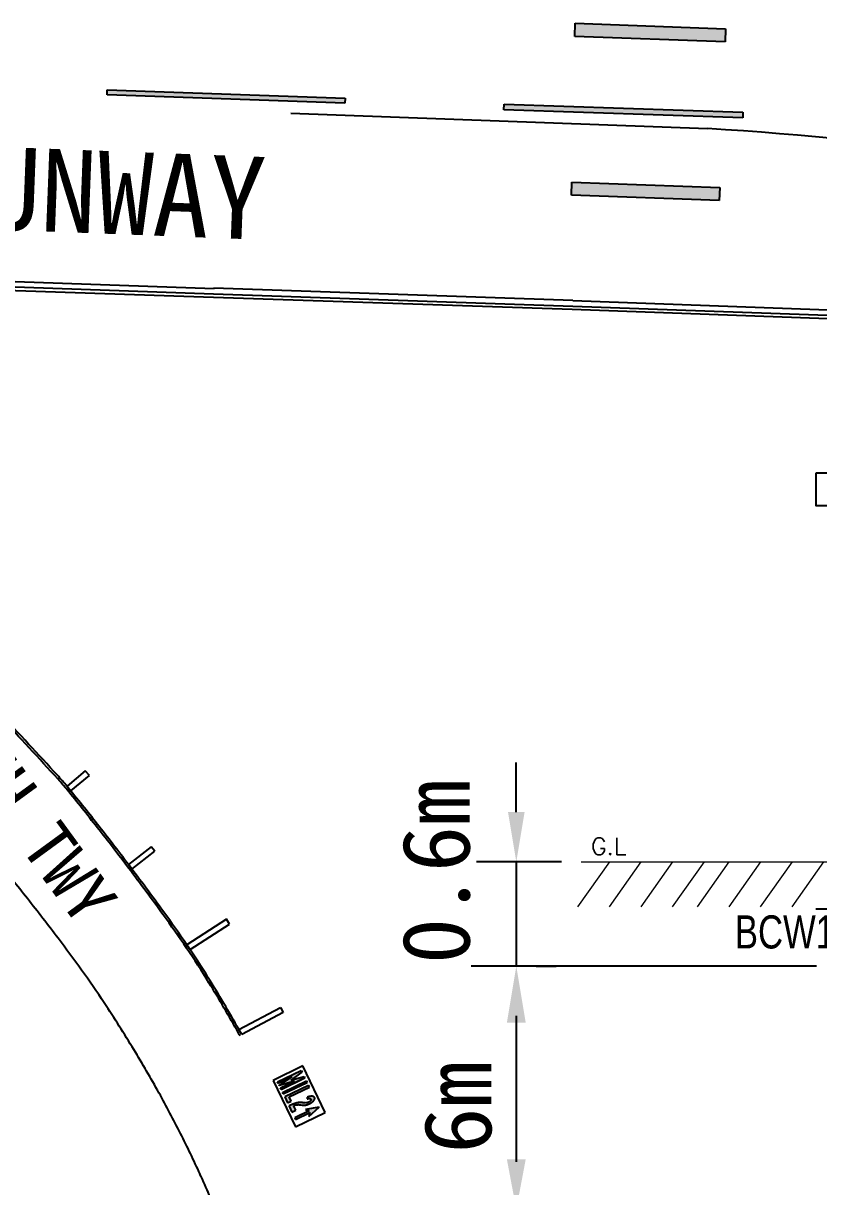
# Model space of a CAD drawing. Extents: x 71210 to 87171, y -11349 to 219.
# Drawn here: x 84373 to 85574, y -3291 to -1534 of the extents above; entities that cross this region are included whole.
import ezdxf
from ezdxf.enums import TextEntityAlignment as Align

# ---------------------------------------------------------------- set-up
doc = ezdxf.new("R2010")
doc.units = 0
for name, color, linetype in [('L-燈具圖', 7, 'Continuous'), ('建築', 7, 'Continuous'), ('文字', 6, 'Continuous')]:
    doc.layers.add(name, color=color, linetype=linetype)
doc.styles.add('CHINA', font='SIMPLEX.shx', dxfattribs={"width": 0.8, "bigfont": 'china.shx'})
doc.styles.add('新細明體', font='')
doc.styles.add('細明體', font='')
doc.styles.get('新細明體').set_extended_font_data('新細明體')
doc.styles.get('細明體').set_extended_font_data('細明體')

msp = doc.modelspace()

# ---------------------------------------------------------------- hatches: boundary and pattern name
at = {"layer": '建築', "ltscale": 1000}
h = msp.add_hatch(color=256, dxfattribs=at)
h.paths.add_polyline_path([(85433, -1561.5), (85433.8, -1541.9), (85206.8, -1533.5), (85206.2, -1553.4)])
h.paths.add_polyline_path([(85201.5, -1773.7), (85200.9, -1793.3), (85424.2, -1801.2), (85425, -1781.8)])
h = msp.add_hatch(color=256, dxfattribs=at)
h.paths.add_polyline_path([(84859.1, -1654.4), (84859.5, -1646.5), (84500, -1633.9), (84499.8, -1641.5)])
h.paths.add_polyline_path([(83900.7, -1613.5), (83900.7, -1622.2), (84260.1, -1634.8), (84260.2, -1626.1)])
h = msp.add_hatch(color=256, dxfattribs=at)
h.paths.add_polyline_path([(86554.6, -1714.5), (86658.7, -1718.2), (86658.6, -1709.4), (86554.6, -1705.8), (86299.2, -1697), (86298.1, -1705.3)])
h.paths.add_polyline_path([(85700.1, -1675.6), (85699.5, -1683.9), (86058.5, -1696.8), (86058.4, -1688.5)])
h.paths.add_polyline_path([(85099.4, -1655.6), (85099.1, -1664.2), (85459.7, -1676.5), (85459.8, -1667.8)])
h = msp.add_hatch(color=256, dxfattribs=at)
h.paths.add_polyline_path([(84765.9, -3150.7), (84764.8, -3148.4), (84800.8, -3131), (84802, -3133.3)])
h.paths.add_polyline_path([(84798.7, -3126.5), (84798.6, -3126.5), (84762.7, -3143.8), (84762.6, -3143.8), (84761.5, -3141.5), (84761.6, -3141.5), (84782.8, -3131.3), (84782.8, -3131.2), (84782.8, -3131.2), (84782.7, -3131.3), (84760, -3138.1), (84759.9, -3138.2), (84759.9, -3138.2), (84759.9, -3138.1), (84779.4, -3124.7), (84779.4, -3124.7), (84779.3, -3124.7), (84758.3, -3134.8), (84758.2, -3134.8), (84757.1, -3132.5), (84757.2, -3132.4), (84793.1, -3115.1), (84793.2, -3115.1), (84794.3, -3117.5), (84794.3, -3117.5), (84794.2, -3117.6), (84777.4, -3129.7), (84777.3, -3129.8), (84777.4, -3129.8), (84777.5, -3129.8), (84797.5, -3124.2), (84797.5, -3124.2), (84798.6, -3126.4)])
h.paths.add_polyline_path([(84804.1, -3137.8), (84768.1, -3155.2), (84772.4, -3164.2), (84777.8, -3161.6), (84774.6, -3154.9), (84805.3, -3140.2)])
h.paths.add_polyline_path([(84801.8, -3155.7), (84801.9, -3156), (84801.9, -3156.3), (84802, -3156.7), (84802, -3156.9), (84802.1, -3157), (84802.1, -3157.1), (84802.1, -3157.3), (84802.2, -3157.4), (84802.2, -3157.5), (84802.2, -3157.8), (84802.2, -3157.9), (84802.3, -3158), (84802.3, -3158), (84802.3, -3158), (84802.7, -3157.9), (84803.1, -3157.8), (84803.3, -3157.7), (84803.6, -3157.7), (84804, -3157.6), (84804.3, -3157.5), (84805, -3157.4), (84805.3, -3157.4), (84805.6, -3157.4), (84805.8, -3157.4), (84806, -3157.4), (84806.3, -3157.5), (84807.1, -3157.8), (84807.3, -3157.9), (84807.4, -3158), (84807.6, -3158.3), (84807.7, -3158.7), (84807.8, -3158.9), (84807.8, -3159.1), (84807.8, -3159.3), (84807.7, -3159.6), (84807.6, -3159.8), (84807.5, -3160), (84807.4, -3160.3), (84807.3, -3160.4), (84807.2, -3160.6), (84807.1, -3160.8), (84806.9, -3161.1), (84806.8, -3161.2), (84806.5, -3161.6), (84806.3, -3161.7), (84806.2, -3161.9), (84805.9, -3162.1), (84805.7, -3162.3), (84805.4, -3162.5), (84805.1, -3162.6), (84804.9, -3162.7), (84804.6, -3162.9), (84804.3, -3163), (84804.1, -3163.1), (84803.9, -3163.2), (84803.6, -3163.4), (84803.3, -3163.5), (84803.1, -3163.6), (84802.9, -3163.6), (84802.6, -3163.7), (84802.3, -3163.8), (84802.1, -3163.9), (84801.9, -3164), (84801.8, -3164), (84801.4, -3164.1), (84801, -3164.1), (84800.6, -3164.2), (84799.8, -3164.3), (84799.6, -3164.3), (84798.9, -3164.4), (84798.3, -3164.3), (84797.9, -3164.3), (84797.4, -3164.2), (84796.8, -3164.1), (84796.5, -3164.1), (84795.9, -3164), (84795.3, -3163.9), (84794.7, -3163.8), (84794, -3163.7), (84793.5, -3163.7), (84793.3, -3163.7), (84793.1, -3163.7), (84792.9, -3163.7), (84792.5, -3163.6), (84792.3, -3163.6), (84792.1, -3163.6), (84791.9, -3163.6), (84791.7, -3163.6), (84791.4, -3163.6), (84791.1, -3163.6), (84790.8, -3163.6), (84790.3, -3163.7), (84789.8, -3163.7), (84789.4, -3163.7), (84788.7, -3163.8), (84788, -3163.9), (84787.9, -3163.9), (84787.4, -3164), (84787.2, -3164), (84786.3, -3164.2), (84785.5, -3164.4), (84784.9, -3164.6), (84784.5, -3164.7), (84784.2, -3164.8), (84783.8, -3164.9), (84783.4, -3165), (84783.3, -3165.1), (84783, -3165.2), (84782.7, -3165.3), (84782.7, -3165.3), (84782.3, -3165.4), (84782.1, -3165.5), (84781.8, -3165.6), (84781.6, -3165.7), (84781.3, -3165.8), (84781.1, -3165.9), (84780.7, -3166), (84780.6, -3166.1), (84780.5, -3166.1), (84774.7, -3168.8), (84774.7, -3168.8), (84774.7, -3168.9), (84779.1, -3178.1), (84779.1, -3178.1), (84784.8, -3175.3), (84784.8, -3175.3), (84781.5, -3168.3), (84781.5, -3168.2), (84781.5, -3168.2), (84781.6, -3168.2), (84781.7, -3168.2), (84782.2, -3168), (84782.6, -3167.9), (84783.3, -3167.6), (84783.8, -3167.5), (84784.1, -3167.4), (84784.4, -3167.3), (84785.1, -3167.2), (84786, -3167), (84786.3, -3167), (84786.7, -3166.9), (84787.2, -3166.9), (84788.4, -3166.8), (84788.9, -3166.8), (84790.1, -3166.9), (84791.7, -3167.1), (84794.5, -3167.6), (84795.5, -3167.7), (84796.2, -3167.8), (84797.4, -3167.8), (84797.8, -3167.7), (84798.5, -3167.6), (84799.5, -3167.5), (84800.4, -3167.2), (84801.4, -3167), (84802.3, -3166.7), (84803.4, -3166.3), (84804, -3166.1), (84804.9, -3165.7), (84805.5, -3165.4), (84806.1, -3165.1), (84807.1, -3164.6), (84807.8, -3164.2), (84808.8, -3163.5), (84809.1, -3163.3), (84809.6, -3163), (84810.2, -3162.5), (84810.6, -3162.1), (84810.8, -3161.9), (84811.3, -3161.5), (84811.4, -3161.4), (84811.4, -3161.3), (84811.5, -3161.3), (84811.7, -3161.1), (84811.7, -3161), (84811.8, -3160.9), (84811.9, -3160.8), (84812, -3160.7), (84812.2, -3160.5), (84812.2, -3160.4), (84812.3, -3160.2), (84812.5, -3160), (84812.6, -3159.8), (84812.7, -3159.6), (84812.8, -3159.6), (84812.8, -3159.4), (84812.9, -3159.3), (84813, -3159), (84813.1, -3158.8), (84813.1, -3158.7), (84813.2, -3158.6), (84813.3, -3158.4), (84813.3, -3158.2), (84813.4, -3158), (84813.4, -3157.8), (84813.4, -3157.8), (84813.4, -3157.5), (84813.4, -3157.4), (84813.4, -3157.2), (84813.4, -3157.1), (84813.4, -3156.9), (84813.4, -3156.8), (84813.4, -3156.6), (84813.3, -3156.5), (84813.3, -3156.4), (84813.2, -3156.2), (84813.2, -3156.2), (84813.1, -3156), (84813.1, -3155.9), (84812.9, -3155.6), (84812.8, -3155.5), (84812.6, -3155.3), (84812.3, -3155.1), (84811.9, -3154.8), (84811.4, -3154.6), (84811.2, -3154.5), (84810.5, -3154.3), (84809.9, -3154.2), (84809.4, -3154.2), (84809.2, -3154.2), (84809, -3154.2), (84808.9, -3154.2), (84808.5, -3154.2), (84808.4, -3154.2), (84808.1, -3154.2), (84807.9, -3154.2), (84807.8, -3154.2), (84807.5, -3154.2), (84807.2, -3154.3), (84807, -3154.3), (84806.7, -3154.3), (84806.5, -3154.3), (84806.3, -3154.4), (84806, -3154.4), (84805.9, -3154.4), (84805.7, -3154.5), (84805.3, -3154.6), (84805, -3154.6), (84804.7, -3154.7), (84804.5, -3154.8), (84804, -3154.9), (84803.8, -3155), (84803.5, -3155.1), (84803.4, -3155.1), (84803, -3155.2), (84802.9, -3155.3), (84802.5, -3155.4), (84802.3, -3155.4), (84802, -3155.6), (84801.9, -3155.6)])
h.paths.add_polyline_path([(84783.9, -3188), (84784.5, -3189.2), (84806.2, -3178.8), (84804.5, -3184.7), (84819.9, -3170.6), (84799.3, -3173.9), (84804.9, -3176.3), (84783.3, -3186.7)])

# ---------------------------------------------------------------- linework, layer by layer
at = {"ltscale": 1000}
for p, q in [((85117.8, -2724.9), (85117.8, -2649.9)), ((85185.8, -2799.9), (85057.8, -2799.9)), ((85117.8, -2799.9), (85117.8, -2957.7)), ((85571.1, -2957.7), (85049.7, -2957.7)), ((85147.8, -2957.7), (85177.8, -2957.7)), ((85117.8, -3032.7), (85117.8, -3107.7)), ((85117.8, -3042.8), (85117.8, -3253))]:
    msp.add_line(p, q, dxfattribs=at)
msp.add_lwpolyline([(85570.7, -2212.4), (85589.4, -2212.4), (85589.4, -2262.4), (85570.7, -2262.4)], close=True)
for points in [[(85105.3, -2724.9), (85130.3, -2724.9), (85117.8, -2799.9)], [(85103.6, -3042.8), (85132, -3042.8), (85117.8, -2957.7)], [(85105.3, -3032.7), (85130.3, -3032.7), (85117.8, -2957.7)], [(85103.6, -3249.5), (85132, -3249.5), (85117.8, -3324.9)]]:
    msp.add_solid(points, dxfattribs=at)
at = {"layer": 'L-燈具圖', "lineweight": 0}
for p, q in [((85258.3, -2799.9), (85210.2, -2868.2)), ((85215.8, -2799.9), (86259, -2799.9)), ((85306, -2799.9), (85257.9, -2868.2)), ((85353.7, -2799.9), (85305.6, -2868.2)), ((85401.4, -2799.9), (85353.3, -2868.2)), ((85438.8, -2799.9), (85390.8, -2868.2)), ((85486.5, -2799.9), (85438.5, -2868.2)), ((85534.2, -2799.9), (85486.2, -2868.2)), ((85581.9, -2799.9), (85533.9, -2868.2))]:
    msp.add_line(p, q, dxfattribs=at)
at = {"layer": '建築', "ltscale": 1000}
for p, q in [((85206.2, -1553.4, -12.7), (85206.8, -1533.5, -12.7)), ((85206.8, -1533.5, -12.7), (85433.8, -1541.9, -12.7)), ((85433.8, -1541.9, -12.7), (85433, -1561.5, -12.7)), ((85433, -1561.5, -12.7), (85206.2, -1553.4, -12.7)), ((84499.8, -1641.5, -12.7), (84500, -1633.9, -12.7)), ((84500, -1633.9, -12.7), (84859.5, -1646.5, -12.7)), ((84859.1, -1654.4, -12.7), (84499.8, -1641.5, -12.7)), ((84859.5, -1646.5, -12.7), (84859.1, -1654.4, -12.7)), ((84777.5, -1669.2, -12.7), (85406.3, -1692.5, -12.7)), ((85099.1, -1664.2, -12.7), (85099.4, -1655.6, -12.7)), ((85459.7, -1676.5, -12.7), (85099.1, -1664.2, -12.7)), ((85099.4, -1655.6, -12.7), (85459.8, -1667.8, -12.7)), ((85459.8, -1667.8, -12.7), (85459.7, -1676.5, -12.7)), ((85200.9, -1793.3, -12.7), (85201.5, -1773.7, -12.7)), ((85201.5, -1773.7, -12.7), (85425, -1781.8, -12.7)), ((85425, -1781.8, -12.7), (85424.2, -1801.2, -12.7)), ((85424.2, -1801.2, -12.7), (85200.9, -1793.3, -12.7)), ((84013.5, -1911.4, -12.7), (84661.4, -1934.1, -12.7)), ((84013, -1925.6, -12.7), (84660.8, -1947.3, -12.7)), ((84013.2, -1919.2, -12.7), (84660.8, -1942.2, -12.7)), ((84660.8, -1942.2, -12.7), (85203, -1960.9, -12.7)), ((84660.8, -1947.3, -12.7), (85202.1, -1965.3, -12.7)), ((84661.4, -1934.1, -12.7), (84661.2, -1933.1, -12.7)), ((84661.2, -1933.1, -12.7), (85203.2, -1951.8, -12.7)), ((85202.1, -1965.3, -12.7), (85722.6, -1984.1, -12.7)), ((85203, -1960.9, -12.7), (85723.6, -1979.3, -12.7)), ((85203.2, -1951.8, -12.7), (85203.3, -1952.3, -12.7)), ((85203.3, -1952.3, -12.7), (85724.9, -1971.1, -12.7)), ((84467, -2662.7, -12.7), (84439.4, -2686, -12.7)), ((84445.1, -2692.7, -12.7), (84473.3, -2669.5, -12.7)), ((84473.3, -2669.5, -12.7), (84467, -2662.7, -12.7)), ((84439.4, -2686, -12.7), (84445.1, -2692.7, -12.7)), ((84566.3, -2777.2, -12.7), (84532.3, -2804.2, -12.7)), ((84537.2, -2811.3, -12.7), (84572, -2783.9, -12.7)), ((84572, -2783.9, -12.7), (84566.3, -2777.2, -12.7)), ((84532.3, -2804.2, -12.7), (84537.2, -2811.3, -12.7)), ((84680.2, -2886.8, -12.7), (84620.5, -2925.6, -12.7)), ((84625.3, -2932.6, -12.7), (84684.9, -2894.1, -12.7)), ((84684.9, -2894.1, -12.7), (84680.2, -2886.8, -12.7)), ((84620.5, -2925.6, -12.7), (84625.3, -2932.6, -12.7)), ((84698.8, -3053.1, -12.7), (84761.8, -3020, -12.7)), ((84761.8, -3020, -12.7), (84765.8, -3027.4, -12.7)), ((84765.8, -3027.4, -12.7), (84703.3, -3060.9, -12.7)), ((84703.3, -3060.9, -12.7), (84698.8, -3053.1, -12.7)), ((84795.5, -3108.4, -12.7), (84750.5, -3130.1, -12.7)), ((84829.3, -3178.5, -12.7), (84795.5, -3108.4, -12.7)), ((84757.2, -3132.4, -12.7), (84793.1, -3115.1, -12.7)), ((84779.3, -3124.7, -12.7), (84758.3, -3134.8, -12.7)), ((84759.9, -3138.1, -12.7), (84779.4, -3124.7, -12.7)), ((84762.6, -3143.9, -12.7), (84798.7, -3126.5, -12.7)), ((84798.6, -3126.5, -12.7), (84762.7, -3143.8, -12.7)), ((84794.2, -3117.6, -12.7), (84777.4, -3129.7, -12.7)), ((84777.5, -3129.8, -12.7), (84797.5, -3124.2, -12.7)), ((84779.4, -3124.7, -12.7), (84779.3, -3124.7, -12.7)), ((84779.4, -3124.7, -12.7), (84779.4, -3124.7, -12.7)), ((84793.1, -3115.1, -12.7), (84793.2, -3115.1, -12.7)), ((84793.2, -3115.1, -12.7), (84794.3, -3117.5, -12.7)), ((84794.3, -3117.5, -12.7), (84794.2, -3117.6, -12.7)), ((84794.3, -3117.5, -12.7), (84794.3, -3117.5, -12.7)), ((84794.3, -3117.5, -12.7), (84794.3, -3117.5, -12.7)), ((84794.3, -3117.5, -12.7), (84794.3, -3117.5, -12.7)), ((84797.5, -3124.2, -12.7), (84797.5, -3124.2, -12.7)), ((84797.5, -3124.2, -12.7), (84798.6, -3126.4, -12.7)), ((84798.6, -3126.4, -12.7), (84798.7, -3126.5, -12.7)), ((84798.7, -3126.5, -12.7), (84798.6, -3126.5, -12.7)), ((84798.7, -3126.5, -12.7), (84798.7, -3126.5, -12.7)), ((84750.5, -3130.1, -12.7), (84784.2, -3200.2, -12.7)), ((84757.1, -3132.5, -12.7), (84757.2, -3132.4, -12.7)), ((84758.2, -3134.8, -12.7), (84757.1, -3132.5, -12.7)), ((84758.3, -3134.8, -12.7), (84758.2, -3134.8, -12.7)), ((84760, -3138.1, -12.7), (84759.9, -3138.2, -12.7)), ((84759.9, -3138.2, -12.7), (84759.9, -3138.1, -12.7)), ((84759.9, -3138.2, -12.7), (84759.9, -3138.2, -12.7)), ((84782.7, -3131.3, -12.7), (84760, -3138.1, -12.7)), ((84762.6, -3143.8, -12.7), (84761.5, -3141.5, -12.7)), ((84761.5, -3141.5, -12.7), (84761.6, -3141.5, -12.7)), ((84761.6, -3141.5, -12.7), (84782.8, -3131.3, -12.7)), ((84762.7, -3143.8, -12.7), (84762.6, -3143.8, -12.7)), ((84764.8, -3148.4, -12.7), (84800.8, -3131, -12.7)), ((84764.8, -3148.4, -12.7), (84800.8, -3131, -12.7)), ((84765.9, -3150.7, -12.7), (84801.9, -3133.3, -12.7)), ((84802, -3133.3, -12.7), (84765.9, -3150.7, -12.7)), ((84804.1, -3137.8, -12.7), (84768.1, -3155.2, -12.7)), ((84774.6, -3154.9, -12.7), (84805.3, -3140.2, -12.7)), ((84777.4, -3129.7, -12.7), (84777.3, -3129.8, -12.7)), ((84777.3, -3129.8, -12.7), (84777.4, -3129.8, -12.7)), ((84777.4, -3129.8, -12.7), (84777.5, -3129.8, -12.7)), ((84782.8, -3131.2, -12.7), (84782.7, -3131.3, -12.7)), ((84782.8, -3131.3, -12.7), (84782.8, -3131.2, -12.7)), ((84782.8, -3131.2, -12.7), (84782.8, -3131.2, -12.7)), ((84800.8, -3131, -12.7), (84802, -3133.3, -12.7)), ((84805.3, -3140.2, -12.7), (84804.1, -3137.8, -12.7)), ((84765.9, -3150.7, -12.7), (84764.8, -3148.4, -12.7)), ((84768.1, -3155.2, -12.7), (84772.4, -3164.2, -12.7)), ((84772.4, -3164.2, -12.7), (84777.8, -3161.6, -12.7)), ((84777.8, -3161.6, -12.7), (84774.6, -3154.9, -12.7)), ((84801.9, -3155.6, -12.7), (84801.8, -3155.7, -12.7)), ((84801.8, -3155.7, -12.7), (84801.9, -3156, -12.7)), ((84801.8, -3155.7, -12.7), (84801.8, -3155.7, -12.7)), ((84802, -3155.6, -12.7), (84801.9, -3155.6, -12.7)), ((84801.9, -3156, -12.7), (84801.9, -3156.3, -12.7)), ((84801.9, -3156.3, -12.7), (84802, -3156.7, -12.7)), ((84802.3, -3155.4, -12.7), (84802, -3155.6, -12.7)), ((84802, -3156.7, -12.7), (84802, -3156.9, -12.7)), ((84802, -3156.9, -12.7), (84802.1, -3157, -12.7)), ((84802.1, -3157, -12.7), (84802.1, -3157.1, -12.7)), ((84802.1, -3157.1, -12.7), (84802.1, -3157.3, -12.7)), ((84802.1, -3157.3, -12.7), (84802.2, -3157.4, -12.7)), ((84802.2, -3157.4, -12.7), (84802.2, -3157.5, -12.7)), ((84802.2, -3157.5, -12.7), (84802.2, -3157.8, -12.7)), ((84802.2, -3157.8, -12.7), (84802.2, -3157.9, -12.7)), ((84802.2, -3157.9, -12.7), (84802.3, -3158, -12.7)), ((84802.5, -3155.4, -12.7), (84802.3, -3155.4, -12.7)), ((84802.3, -3158, -12.7), (84802.7, -3157.9, -12.7)), ((84802.3, -3158, -12.7), (84802.3, -3158, -12.7)), ((84802.3, -3158, -12.7), (84802.3, -3158, -12.7)), ((84802.9, -3155.3, -12.7), (84802.5, -3155.4, -12.7)), ((84802.7, -3157.9, -12.7), (84803.1, -3157.8, -12.7)), ((84803, -3155.2, -12.7), (84802.9, -3155.3, -12.7)), ((84803.4, -3155.1, -12.7), (84803, -3155.2, -12.7)), ((84803.1, -3157.8, -12.7), (84803.3, -3157.7, -12.7)), ((84803.3, -3157.7, -12.7), (84803.6, -3157.7, -12.7)), ((84803.5, -3155.1, -12.7), (84803.4, -3155.1, -12.7)), ((84803.8, -3155, -12.7), (84803.5, -3155.1, -12.7)), ((84803.6, -3157.7, -12.7), (84804, -3157.6, -12.7)), ((84804, -3154.9, -12.7), (84803.8, -3155, -12.7)), ((84804.5, -3154.8, -12.7), (84804, -3154.9, -12.7)), ((84804, -3157.6, -12.7), (84804.3, -3157.5, -12.7)), ((84804.3, -3157.5, -12.7), (84805, -3157.4, -12.7)), ((84804.6, -3162.9, -12.7), (84804.3, -3163, -12.7)), ((84804.7, -3154.7, -12.7), (84804.5, -3154.8, -12.7)), ((84804.9, -3162.7, -12.7), (84804.6, -3162.9, -12.7)), ((84805, -3154.6, -12.7), (84804.7, -3154.7, -12.7)), ((84805.1, -3162.6, -12.7), (84804.9, -3162.7, -12.7)), ((84805.3, -3154.6, -12.7), (84805, -3154.6, -12.7)), ((84805, -3157.4, -12.7), (84805.3, -3157.4, -12.7)), ((84805.4, -3162.5, -12.7), (84805.1, -3162.6, -12.7)), ((84805.7, -3154.5, -12.7), (84805.3, -3154.6, -12.7)), ((84805.3, -3157.4, -12.7), (84805.6, -3157.4, -12.7)), ((84805.7, -3162.3, -12.7), (84805.4, -3162.5, -12.7)), ((84805.6, -3157.4, -12.7), (84805.8, -3157.4, -12.7)), ((84805.9, -3154.4, -12.7), (84805.7, -3154.5, -12.7)), ((84805.9, -3162.1, -12.7), (84805.7, -3162.3, -12.7)), ((84805.8, -3157.4, -12.7), (84806, -3157.4, -12.7)), ((84806, -3154.4, -12.7), (84805.9, -3154.4, -12.7)), ((84806.2, -3161.9, -12.7), (84805.9, -3162.1, -12.7)), ((84806.3, -3154.4, -12.7), (84806, -3154.4, -12.7)), ((84806, -3157.4, -12.7), (84806.3, -3157.5, -12.7)), ((84806.3, -3161.7, -12.7), (84806.2, -3161.9, -12.7)), ((84806.5, -3154.3, -12.7), (84806.3, -3154.4, -12.7)), ((84806.3, -3157.5, -12.7), (84807.1, -3157.8, -12.7)), ((84806.5, -3161.6, -12.7), (84806.3, -3161.7, -12.7)), ((84806.7, -3154.3, -12.7), (84806.5, -3154.3, -12.7)), ((84806.8, -3161.2, -12.7), (84806.5, -3161.6, -12.7)), ((84807, -3154.3, -12.7), (84806.7, -3154.3, -12.7)), ((84806.9, -3161.1, -12.7), (84806.8, -3161.2, -12.7)), ((84807.1, -3160.8, -12.7), (84806.9, -3161.1, -12.7)), ((84807.2, -3154.3, -12.7), (84807, -3154.3, -12.7)), ((84807.1, -3157.8, -12.7), (84807.3, -3157.9, -12.7)), ((84807.2, -3160.6, -12.7), (84807.1, -3160.8, -12.7)), ((84807.5, -3154.2, -12.7), (84807.2, -3154.3, -12.7)), ((84807.3, -3160.4, -12.7), (84807.2, -3160.6, -12.7)), ((84807.3, -3157.9, -12.7), (84807.4, -3158, -12.7)), ((84807.4, -3160.3, -12.7), (84807.3, -3160.4, -12.7)), ((84807.4, -3158, -12.7), (84807.6, -3158.3, -12.7)), ((84807.5, -3160, -12.7), (84807.4, -3160.3, -12.7)), ((84807.8, -3154.2, -12.7), (84807.5, -3154.2, -12.7)), ((84807.6, -3159.8, -12.7), (84807.5, -3160, -12.7)), ((84807.6, -3158.3, -12.7), (84807.7, -3158.7, -12.7)), ((84807.7, -3159.6, -12.7), (84807.6, -3159.8, -12.7)), ((84807.7, -3158.7, -12.7), (84807.8, -3158.9, -12.7)), ((84807.8, -3159.3, -12.7), (84807.7, -3159.6, -12.7)), ((84807.9, -3154.2, -12.7), (84807.8, -3154.2, -12.7)), ((84807.8, -3158.9, -12.7), (84807.8, -3159.1, -12.7)), ((84807.8, -3159.1, -12.7), (84807.8, -3159.3, -12.7)), ((84808.1, -3154.2, -12.7), (84807.9, -3154.2, -12.7)), ((84808.4, -3154.2, -12.7), (84808.1, -3154.2, -12.7)), ((84808.5, -3154.2, -12.7), (84808.4, -3154.2, -12.7)), ((84808.9, -3154.2, -12.7), (84808.5, -3154.2, -12.7)), ((84809, -3154.2, -12.7), (84808.9, -3154.2, -12.7)), ((84809.2, -3154.2, -12.7), (84809, -3154.2, -12.7)), ((84809.1, -3163.3, -12.7), (84809.6, -3163, -12.7)), ((84809.4, -3154.2, -12.7), (84809.2, -3154.2, -12.7)), ((84809.9, -3154.2, -12.7), (84809.4, -3154.2, -12.7)), ((84809.6, -3163, -12.7), (84810.2, -3162.5, -12.7)), ((84810.5, -3154.3, -12.7), (84809.9, -3154.2, -12.7)), ((84810.2, -3162.5, -12.7), (84810.6, -3162.1, -12.7)), ((84811.2, -3154.5, -12.7), (84810.5, -3154.3, -12.7)), ((84810.6, -3162.1, -12.7), (84810.8, -3161.9, -12.7)), ((84810.8, -3161.9, -12.7), (84811.3, -3161.5, -12.7)), ((84811.4, -3154.6, -12.7), (84811.2, -3154.5, -12.7)), ((84811.3, -3161.5, -12.7), (84811.4, -3161.4, -12.7)), ((84811.9, -3154.8, -12.7), (84811.4, -3154.6, -12.7)), ((84811.4, -3161.4, -12.7), (84811.4, -3161.3, -12.7)), ((84811.4, -3161.3, -12.7), (84811.5, -3161.3, -12.7)), ((84811.5, -3161.3, -12.7), (84811.7, -3161.1, -12.7)), ((84811.7, -3161, -12.7), (84811.8, -3160.9, -12.7)), ((84811.7, -3161.1, -12.7), (84811.7, -3161, -12.7)), ((84811.8, -3160.9, -12.7), (84811.9, -3160.8, -12.7)), ((84812.3, -3155.1, -12.7), (84811.9, -3154.8, -12.7)), ((84811.9, -3160.8, -12.7), (84812, -3160.7, -12.7)), ((84812, -3160.7, -12.7), (84812.2, -3160.5, -12.7)), ((84812.2, -3160.4, -12.7), (84812.3, -3160.2, -12.7)), ((84812.2, -3160.5, -12.7), (84812.2, -3160.4, -12.7)), ((84812.6, -3155.3, -12.7), (84812.3, -3155.1, -12.7)), ((84812.3, -3160.2, -12.7), (84812.5, -3160, -12.7)), ((84812.5, -3160, -12.7), (84812.6, -3159.8, -12.7)), ((84812.8, -3155.5, -12.7), (84812.6, -3155.3, -12.7)), ((84812.6, -3159.8, -12.7), (84812.7, -3159.6, -12.7)), ((84812.7, -3159.6, -12.7), (84812.8, -3159.6, -12.7)), ((84812.9, -3155.6, -12.7), (84812.8, -3155.5, -12.7)), ((84812.8, -3159.4, -12.7), (84812.9, -3159.3, -12.7)), ((84812.8, -3159.6, -12.7), (84812.8, -3159.4, -12.7)), ((84813.1, -3155.9, -12.7), (84812.9, -3155.6, -12.7)), ((84812.9, -3159.3, -12.7), (84813, -3159, -12.7)), ((84813, -3159, -12.7), (84813.1, -3158.8, -12.7)), ((84813.1, -3156, -12.7), (84813.1, -3155.9, -12.7)), ((84813.2, -3156.2, -12.7), (84813.1, -3156, -12.7)), ((84813.1, -3158.7, -12.7), (84813.2, -3158.6, -12.7)), ((84813.1, -3158.8, -12.7), (84813.1, -3158.7, -12.7)), ((84813.3, -3156.4, -12.7), (84813.2, -3156.2, -12.7)), ((84813.2, -3156.2, -12.7), (84813.2, -3156.2, -12.7)), ((84813.2, -3158.6, -12.7), (84813.3, -3158.4, -12.7)), ((84813.3, -3156.5, -12.7), (84813.3, -3156.4, -12.7)), ((84813.4, -3156.6, -12.7), (84813.3, -3156.5, -12.7)), ((84813.3, -3158.2, -12.7), (84813.4, -3158, -12.7)), ((84813.3, -3158.4, -12.7), (84813.3, -3158.2, -12.7)), ((84813.4, -3156.8, -12.7), (84813.4, -3156.6, -12.7)), ((84813.4, -3156.9, -12.7), (84813.4, -3156.8, -12.7)), ((84813.4, -3157.1, -12.7), (84813.4, -3156.9, -12.7)), ((84813.4, -3157.2, -12.7), (84813.4, -3157.1, -12.7)), ((84813.4, -3157.4, -12.7), (84813.4, -3157.2, -12.7)), ((84813.4, -3157.5, -12.7), (84813.4, -3157.4, -12.7)), ((84813.4, -3157.8, -12.7), (84813.4, -3157.5, -12.7)), ((84813.4, -3158, -12.7), (84813.4, -3157.8, -12.7)), ((84813.4, -3157.8, -12.7), (84813.4, -3157.8, -12.7)), ((84780.5, -3166.1, -12.7), (84774.7, -3168.8, -12.7)), ((84774.7, -3168.8, -12.7), (84774.7, -3168.8, -12.7)), ((84774.7, -3168.8, -12.7), (84774.7, -3168.9, -12.7)), ((84774.7, -3168.9, -12.7), (84779.1, -3178.1, -12.7)), ((84779.1, -3178.1, -12.7), (84784.8, -3175.3, -12.7)), ((84779.1, -3178.1, -12.7), (84779.1, -3178.1, -12.7)), ((84780.6, -3166.1, -12.7), (84780.5, -3166.1, -12.7)), ((84780.7, -3166, -12.7), (84780.6, -3166.1, -12.7)), ((84781.1, -3165.9, -12.7), (84780.7, -3166, -12.7)), ((84781.3, -3165.8, -12.7), (84781.1, -3165.9, -12.7)), ((84781.6, -3165.7, -12.7), (84781.3, -3165.8, -12.7)), ((84781.5, -3168.3, -12.7), (84781.5, -3168.2, -12.7)), ((84781.5, -3168.2, -12.7), (84781.5, -3168.2, -12.7)), ((84781.5, -3168.2, -12.7), (84781.6, -3168.2, -12.7)), ((84784.8, -3175.3, -12.7), (84781.5, -3168.3, -12.7)), ((84781.8, -3165.6, -12.7), (84781.6, -3165.7, -12.7)), ((84781.6, -3168.2, -12.7), (84781.7, -3168.2, -12.7)), ((84781.7, -3168.2, -12.7), (84782.2, -3168, -12.7)), ((84782.1, -3165.5, -12.7), (84781.8, -3165.6, -12.7)), ((84782.3, -3165.4, -12.7), (84782.1, -3165.5, -12.7)), ((84782.2, -3168, -12.7), (84782.6, -3167.9, -12.7)), ((84782.7, -3165.3, -12.7), (84782.3, -3165.4, -12.7)), ((84782.6, -3167.9, -12.7), (84783.3, -3167.6, -12.7)), ((84783, -3165.2, -12.7), (84782.7, -3165.3, -12.7)), ((84782.7, -3165.3, -12.7), (84782.7, -3165.3, -12.7)), ((84783.3, -3165.1, -12.7), (84783, -3165.2, -12.7)), ((84783.4, -3165, -12.7), (84783.3, -3165.1, -12.7)), ((84783.3, -3167.6, -12.7), (84783.8, -3167.5, -12.7)), ((84804.9, -3176.3, -12.7), (84783.3, -3186.7, -12.7)), ((84783.8, -3164.9, -12.7), (84783.4, -3165, -12.7)), ((84784.2, -3164.8, -12.7), (84783.8, -3164.9, -12.7)), ((84783.8, -3167.5, -12.7), (84784.1, -3167.4, -12.7)), ((84784.1, -3167.4, -12.7), (84784.4, -3167.3, -12.7)), ((84784.5, -3164.7, -12.7), (84784.2, -3164.8, -12.7)), ((84784.2, -3200.2, -12.7), (84829.3, -3178.5, -12.7)), ((84784.4, -3167.3, -12.7), (84785.1, -3167.2, -12.7)), ((84784.9, -3164.6, -12.7), (84784.5, -3164.7, -12.7)), ((84784.5, -3189.2, -12.7), (84806.2, -3178.8, -12.7)), ((84784.8, -3175.3, -12.7), (84784.8, -3175.3, -12.7)), ((84785.5, -3164.4, -12.7), (84784.9, -3164.6, -12.7)), ((84785.1, -3167.2, -12.7), (84786, -3167, -12.7)), ((84786.3, -3164.2, -12.7), (84785.5, -3164.4, -12.7)), ((84786, -3167, -12.7), (84786.3, -3167, -12.7)), ((84787.2, -3164, -12.7), (84786.3, -3164.2, -12.7)), ((84786.3, -3167, -12.7), (84786.7, -3166.9, -12.7)), ((84786.7, -3166.9, -12.7), (84787.2, -3166.9, -12.7)), ((84787.4, -3164, -12.7), (84787.2, -3164, -12.7)), ((84787.2, -3166.9, -12.7), (84788.4, -3166.8, -12.7)), ((84787.9, -3163.9, -12.7), (84787.4, -3164, -12.7)), ((84788, -3163.9, -12.7), (84787.9, -3163.9, -12.7)), ((84788.7, -3163.8, -12.7), (84788, -3163.9, -12.7)), ((84788.4, -3166.8, -12.7), (84788.9, -3166.8, -12.7)), ((84789.4, -3163.7, -12.7), (84788.7, -3163.8, -12.7)), ((84788.9, -3166.8, -12.7), (84790.1, -3166.9, -12.7)), ((84789.8, -3163.7, -12.7), (84789.4, -3163.7, -12.7)), ((84790.3, -3163.7, -12.7), (84789.8, -3163.7, -12.7)), ((84790.1, -3166.9, -12.7), (84791.7, -3167.1, -12.7)), ((84790.8, -3163.6, -12.7), (84790.3, -3163.7, -12.7)), ((84791.1, -3163.6, -12.7), (84790.8, -3163.6, -12.7)), ((84790.8, -3163.6, -12.7), (84790.8, -3163.6, -12.7)), ((84791.4, -3163.6, -12.7), (84791.1, -3163.6, -12.7)), ((84791.7, -3163.6, -12.7), (84791.4, -3163.6, -12.7)), ((84791.9, -3163.6, -12.7), (84791.7, -3163.6, -12.7)), ((84791.7, -3167.1, -12.7), (84794.5, -3167.6, -12.7)), ((84792.1, -3163.6, -12.7), (84791.9, -3163.6, -12.7)), ((84792.3, -3163.6, -12.7), (84792.1, -3163.6, -12.7)), ((84792.5, -3163.6, -12.7), (84792.3, -3163.6, -12.7)), ((84792.9, -3163.7, -12.7), (84792.5, -3163.6, -12.7)), ((84793.1, -3163.7, -12.7), (84792.9, -3163.7, -12.7)), ((84793.3, -3163.7, -12.7), (84793.1, -3163.7, -12.7)), ((84793.5, -3163.7, -12.7), (84793.3, -3163.7, -12.7)), ((84794, -3163.7, -12.7), (84793.5, -3163.7, -12.7)), ((84794.7, -3163.8, -12.7), (84794, -3163.7, -12.7)), ((84794.5, -3167.6, -12.7), (84795.5, -3167.7, -12.7)), ((84795.3, -3163.9, -12.7), (84794.7, -3163.8, -12.7)), ((84795.9, -3164, -12.7), (84795.3, -3163.9, -12.7)), ((84795.5, -3167.7, -12.7), (84796.2, -3167.8, -12.7)), ((84796.5, -3164.1, -12.7), (84795.9, -3164, -12.7)), ((84796.2, -3167.8, -12.7), (84797.4, -3167.8, -12.7)), ((84796.8, -3164.1, -12.7), (84796.5, -3164.1, -12.7)), ((84797.4, -3164.2, -12.7), (84796.8, -3164.1, -12.7)), ((84797.9, -3164.3, -12.7), (84797.4, -3164.2, -12.7)), ((84797.4, -3167.8, -12.7), (84797.8, -3167.7, -12.7)), ((84797.8, -3167.7, -12.7), (84798.5, -3167.6, -12.7)), ((84798.3, -3164.3, -12.7), (84797.9, -3164.3, -12.7)), ((84798.9, -3164.4, -12.7), (84798.3, -3164.3, -12.7)), ((84798.5, -3167.6, -12.7), (84799.5, -3167.5, -12.7)), ((84799.6, -3164.3, -12.7), (84798.9, -3164.4, -12.7)), ((84819.9, -3170.6, -12.7), (84799.3, -3173.9, -12.7)), ((84799.3, -3173.9, -12.7), (84804.9, -3176.3, -12.7)), ((84799.5, -3167.5, -12.7), (84800.4, -3167.2, -12.7)), ((84799.8, -3164.3, -12.7), (84799.6, -3164.3, -12.7)), ((84800.6, -3164.2, -12.7), (84799.8, -3164.3, -12.7)), ((84800.4, -3167.2, -12.7), (84801.4, -3167, -12.7)), ((84801, -3164.1, -12.7), (84800.6, -3164.2, -12.7)), ((84801.4, -3164.1, -12.7), (84801, -3164.1, -12.7)), ((84801.8, -3164, -12.7), (84801.4, -3164.1, -12.7)), ((84801.4, -3167, -12.7), (84802.3, -3166.7, -12.7)), ((84801.9, -3164, -12.7), (84801.8, -3164, -12.7)), ((84802.1, -3163.9, -12.7), (84801.9, -3164, -12.7)), ((84802.3, -3163.8, -12.7), (84802.1, -3163.9, -12.7)), ((84802.6, -3163.7, -12.7), (84802.3, -3163.8, -12.7)), ((84802.3, -3166.7, -12.7), (84803.4, -3166.3, -12.7)), ((84802.9, -3163.6, -12.7), (84802.6, -3163.7, -12.7)), ((84803.1, -3163.6, -12.7), (84802.9, -3163.6, -12.7)), ((84803.3, -3163.5, -12.7), (84803.1, -3163.6, -12.7)), ((84803.6, -3163.4, -12.7), (84803.3, -3163.5, -12.7)), ((84803.4, -3166.3, -12.7), (84804, -3166.1, -12.7)), ((84803.9, -3163.2, -12.7), (84803.6, -3163.4, -12.7)), ((84804.1, -3163.1, -12.7), (84803.9, -3163.2, -12.7)), ((84804, -3166.1, -12.7), (84804.9, -3165.7, -12.7)), ((84804.3, -3163, -12.7), (84804.1, -3163.1, -12.7)), ((84804.5, -3184.7, -12.7), (84819.9, -3170.6, -12.7)), ((84806.2, -3178.8, -12.7), (84804.5, -3184.7, -12.7)), ((84804.9, -3165.7, -12.7), (84805.5, -3165.4, -12.7)), ((84805.5, -3165.4, -12.7), (84806.1, -3165.1, -12.7)), ((84806.1, -3165.1, -12.7), (84807.1, -3164.6, -12.7)), ((84807.1, -3164.6, -12.7), (84807.8, -3164.2, -12.7)), ((84807.8, -3164.2, -12.7), (84808.8, -3163.5, -12.7)), ((84808.8, -3163.5, -12.7), (84809.1, -3163.3, -12.7)), ((84783.3, -3186.7, -12.7), (84783.9, -3188, -12.7)), ((84783.9, -3188, -12.7), (84784.5, -3189.2, -12.7))]:
    msp.add_line(p, q, dxfattribs=at)
for centre, radius, start, end in [((84995, -8219, -12.7), 6539.4, 71.1219, 86.39354), ((74836.5, -11481.8, -12.7), 13023, 42.58512, 43.14974), ((73892.6, -12303.6, -12.7), 14270.7, 42.42995, 42.94755), ((84142.2, -2929.3, -12.7), 384.1, 39.2969, 42.5851), ((84144.8, -2932.2, -12.7), 380.7, 39.2606, 42.4299), ((81599.4, -5010.3, -12.7), 3669.8, 38.1555, 39.2969), ((81615.3, -4999.7, -12.7), 3647.6, 38.1174, 39.2606), ((81268, -5270.6, -12.7), 4091.2, 37.0745, 38.1555), ((81228.8, -5303, -12.7), 4138.9, 37.0442, 38.1174), ((81424.2, -5183.5, -12.7), 3762.1, 38.2262, 39.3708), ((80737.4, -5671.5, -12.7), 4756.3, 35.9965, 37.0745), ((80916.6, -5538.6, -12.7), 4530.1, 35.9374, 37.0442), ((81084, -5451.5, -12.7), 4195.2, 37.1929, 38.2262), ((82754.8, -4206.1, -12.7), 2259.7, 34.3702, 35.9374), ((82819.2, -4159.3, -12.7), 2183.3, 34.4054, 35.9965), ((82346.9, -4493.2, -12.7), 2609.8, 35.8828, 37.1929), ((83610.9, -3620.6, -12.7), 1222.5, 31.4599, 34.3702), ((83633.8, -3601.4, -12.7), 1195.9, 31.5739, 34.4054), ((83398.1, -3732.7, -12.7), 1312.4, 33.2488, 35.8828), ((82260.2, -4445.5, -12.7), 2808.2, 29.7262, 31.5739), ((82546.5, -4271.8, -12.7), 2470.3, 29.4127, 31.4599), ((82396, -4389.7, -12.7), 2510.7, 31.3444, 33.2488), ((84234.5, -3318.2, -12.7), 534.7, 28.7593, 29.7262), ((84226.9, -3324.5, -12.7), 541.3, 28.9294, 29.4127), ((82874.8, -4098, -12.7), 1950, 29.1251, 31.3444), ((83139.4, -3950.6, -12.7), 1647.1, 26.7104, 29.1251), ((82987.6, -4027, -12.7), 1817.1, 24.5648, 26.7104), ((82935.4, -4050.8, -12.7), 1874.4, 22.4523, 24.5648)]:
    msp.add_arc(centre, radius, start, end, dxfattribs=at)

# ---------------------------------------------------------------- texts
at = {"ltscale": 1000}
for s, p in [('0.6m', (85047.3, -2954.4)), ('6m', (85080.1, -3240.7))]:
    msp.add_text(s, height=102.14, rotation=90, dxfattribs=at).set_placement(p)
at = {"layer": 'L-燈具圖', "lineweight": 0, "style": 'CHINA'}
msp.add_text('G.L', height=25.97, dxfattribs=at).set_placement((85230.7, -2789.6))
at = {"layer": '建築', "ltscale": 1000, "style": '細明體'}
for s, height, rotation, p in [('RUNWAY', 125, 357.8, (84484.7, -1788.4, 6.1)), ('EH TWY', 75, 306.1364, (84397.8, -2755.2, 25))]:
    msp.add_text(s, height=height, rotation=rotation, dxfattribs=at).set_placement(p, align=Align.MIDDLE_CENTER)
at = {"layer": '文字', "style": '新細明體', "width": 0.8}
msp.add_text('BCW%%O100%%O', height=50, dxfattribs=at).set_placement((85447.9, -2930.9))

doc.saveas('drawing.dxf')
